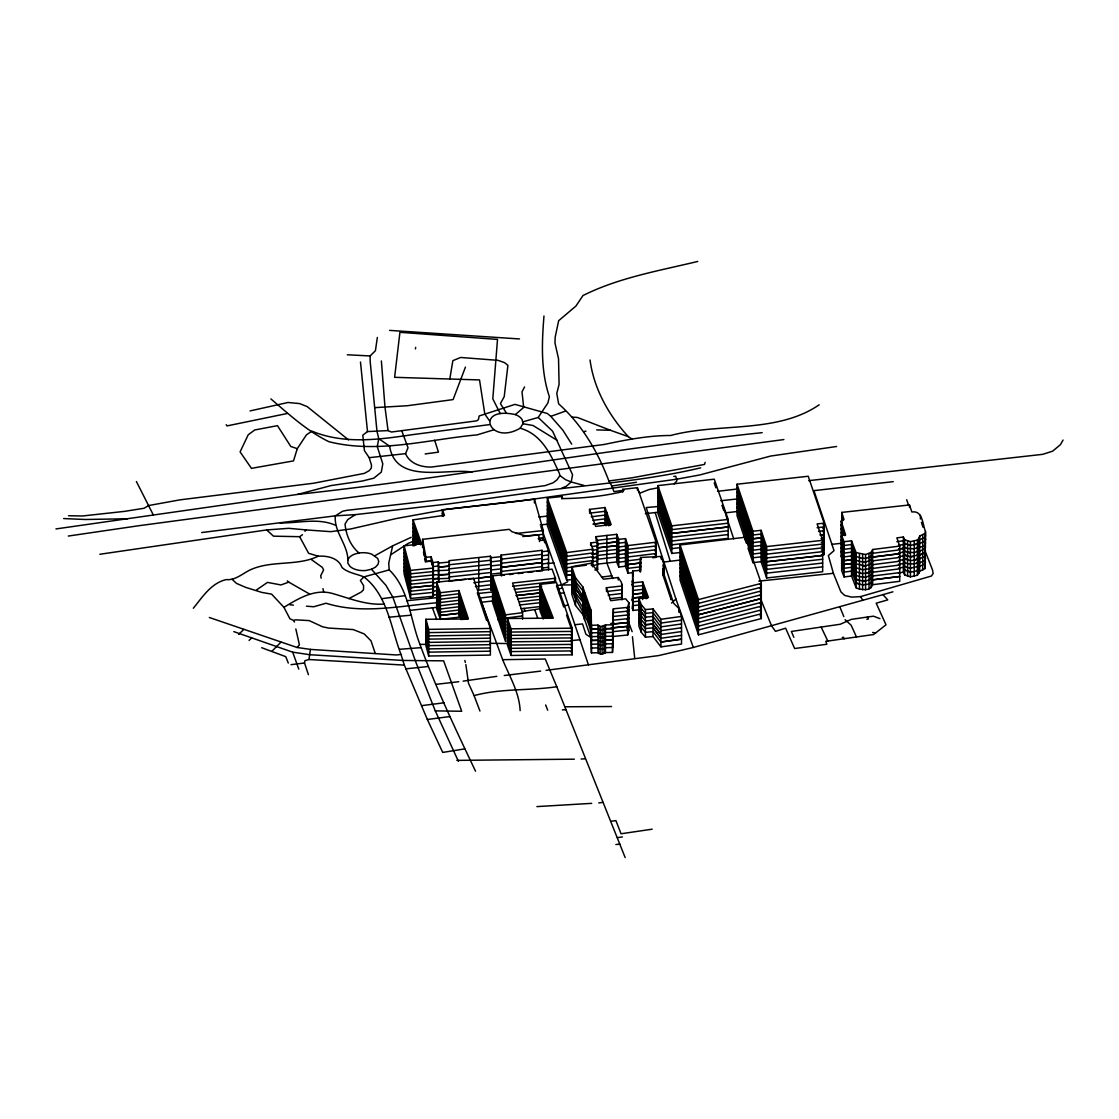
<?xml version="1.0" encoding="UTF-8"?>
<svg xmlns="http://www.w3.org/2000/svg" width="1119" height="1119" viewBox="0 0 1119 1119"><rect width="100%" height="100%" fill="white"/><g stroke="black" fill="none" stroke-linecap="round" stroke-linejoin="round"><path stroke-width="1.5" d="M347.925 559.85L347.883 563.319L350.149 566.536A15.54 8.966 0 0 0 365.857 570.494L371.452 569.249L375.438 567.193L377.97 564.466L378.74 561.402L377.662 558.367L371.578 554.087A15.54 8.966 0 0 0 359.073 553.01L355.129 553.947A15.442 8.91 0 0 0 347.925 559.85C347.463 543.974 333.826 531.777 335.322 515.859L342.61 511.243L346.722 510.348L446.537 499.018L545.107 485.632L553.248 482.723L557.066 479.743L559.948 475.575L559.29 473.225C550.856 454.594 541.708 434.256 520.181 428.213C488.891 446.453 473.813 405.624 515.383 414.589A17.191 9.931 0 0 1 522.167 419.695L522.965 423.723L520.181 428.213M590.874 628.822L591.447 652.895L597.98 652.741L600.847 654.195L605.477 652.573L612.513 652.405L613.366 608.82L627.647 607.393L628.878 602.735L625.647 598.819L610.736 600.693L606.386 587.713L621.996 585.978L621.325 582.146L618.261 577.502L603.379 579.194L591.419 563.137L571.795 566.732L571.795 594.343L575.53 605.449L582.845 614.541L590.874 637.494L591.252 641.187L590.874 609.883L582.845 586.929L575.53 577.838L571.795 566.732M591.252 613.59L591.447 629.074L597.98 628.864L600.847 630.375L605.477 628.696L612.513 628.598L613.366 612.569M613.366 616.359L612.513 632.389L605.477 632.557L602.945 634.109M612.513 636.179L613.366 620.164L627.647 618.723L628.878 614.079L626.724 611.464M591.252 621.129L591.447 640.46L597.98 640.264L600.847 641.774L605.477 640.096L612.513 639.984L613.366 623.954L627.647 622.528M612.513 647.579L613.366 627.745L627.647 626.318L628.878 621.674L626.724 619.059M612.513 652.405L613.366 608.82M663.945 575.809L663.945 564.466L661.133 556.437L640.614 557.472L639.508 570.368L632.655 571.04L632.753 610.47L639.355 609.785M639.788 570.942L640.614 561.206M640.068 571.515L640.614 565.011M640.348 572.033L640.614 568.802M632.753 610.47L632.655 571.04M632.151 584.803L632.711 580.341M632.711 584.146L632.753 590.454L642.67 589.377L646.139 598.833M632.711 587.937L632.753 594.245L642.67 593.224L644.404 597.924M632.711 591.727L632.753 598.036L642.67 597.028M632.151 599.994L632.711 595.532M632.711 599.322L632.753 605.631L639.355 604.903M632.151 608.61L632.711 604.204M442.606 752.178L427.36 719.489L404.351 665.12L400.98 654.405L396.574 654.979L310.439 649.412L308.97 659.511L304.9 660.7L304.536 663.007L308.41 674.687M663.945 564.466L662.896 571.054L671.134 595.867L673.694 603.337L678.785 608.414L681.513 616.429L681.513 644.04L660.951 646.88L653.006 636.529L653.006 608.918L645.425 609.561L641.327 604.75L638.907 598.623L648.447 597.518L642.67 581.838L632.753 582.859L632.151 580.999M663.427 575.362L663.945 572.005L662.826 568.802M415.429 348.932L415.681 347.366M449.81 379.019L452.859 360.654L460.65 357.465L498.011 360.346L504.543 362.64L507.914 365.34L504.221 396.658L500.417 403.581L506.306 412.967M543.974 315.992C541.834 342.75 540.631 370.907 549.387 396.727L547.904 402.924L538.197 417.457L522.965 421.835M377.355 337.448L375.424 350.681L370.123 355.954L370.179 361.451L376.991 431.402L378.795 438.718L377.257 446.579L382.796 463.853L381.313 472.106L373.816 478.177L362.206 481.044L331.126 485.562L297.71 494.402L55.95 528.937M475.519 771.173C455.755 729.546 435.767 687.695 419.975 644.418C410.225 619.968 409.134 588.86 389.188 569.893L388.727 563.193L392.671 545.834L411.191 537.33M627.647 611.184L628.878 606.484M628.878 610.275L627.647 614.988L613.366 616.415M628.878 617.87L627.647 622.57L613.366 624.01M628.878 625.465L627.647 630.165L613.366 631.606M613.366 636.431L627.647 635.005L628.878 630.347L628.878 602.735M841.74 512.404L843.992 519.482L841.194 521.076L845.628 535.022L841.656 535.442L844.034 541.722L851.531 540.813L851.531 576.019L856.105 587.797L859.462 589.14L865.574 589.727L869.029 588.888L871.1 587.587L872.68 584.705L899.746 581.293L899.746 546.1L896.851 537.889L903.369 537.022L903.369 572.229L904.67 574.956L910.418 576.844L917.398 575.236L919.678 571.236L925.021 568.578L925.497 531.581C922.574 524.713 922.895 510.124 911.887 512.012L909.481 504.963L841.74 512.404L841.964 555.43L841.194 556.283L842.187 559.374M925.497 535.33L925.021 537.176L919.678 539.834L917.398 543.82L910.418 545.429L904.67 543.498M898.473 545.261L903.369 544.561L904.67 547.345L907.593 548.506L914.237 548.758L917.398 547.569L919.678 543.568L925.021 540.925L925.497 539.12M925.021 540.967L925.497 539.176M925.021 544.771L925.497 542.925M925.497 546.715L925.021 548.562L919.678 551.219L919.091 553.318M925.497 550.52L925.021 552.366L919.678 555.01L917.398 559.01L914.237 560.199L910.418 560.619L904.67 558.731L903.369 555.947L898.473 556.661M925.497 554.311L925.021 556.157L919.678 558.815L917.398 562.815L914.237 563.99M925.021 559.962L925.497 558.157L925.021 559.906L922.713 561.71M925.497 561.906L925.021 563.752L919.678 566.41M925.021 568.578L925.497 531.581M919.091 573.334L919.091 538.127L919.678 536.029L925.021 533.385M919.678 551.163L917.398 555.22M919.091 564.703L919.678 562.563M919.678 566.354L917.398 570.41L914.237 571.585L910.418 572.005L904.67 570.075M705.152 462.357L704.508 464.441L632.557 477.715L608.876 480.96C597.882 451.782 582.02 424.688 558.633 403.833L556.786 393.454L559.08 384.335L558.535 358.737L554.968 342.973L555.192 337.085L558.661 320.691L575.893 306.102L582.971 295.556C618.765 277.61 659.077 270.784 697.738 261.44M297.262 448.677L293.514 460.888L251.453 468.357L240.095 451.894L248.208 434.787L254.712 429.976L277.47 425.654L290.772 446.453L297.262 448.677L306.48 434.787L311.935 431.151C343.925 444.425 378.712 439.697 411.988 434.718L489.423 424.619M465.434 367.116L453.097 399.595L407.302 405.735L374.893 407.638M819.192 404.798C776.726 433.878 718.44 422.59 670.715 435.487C648.041 435.501 625.997 439.893 604.106 444.481L431.598 467.029C421.485 467.35 409.736 463.728 405.554 453.643L408.015 447.768L401.721 430.675L391.384 432.032L388.069 430.605L367.494 431.57L362.822 435.165L364.402 450.593L369.2 457.671L371.522 465.238L371.298 468.162L369.172 470.707L364.374 473.365L313.628 483.226L179.935 499.857L148.589 505.55L144.071 508.264L124.755 511.341L82.302 515.999L68.553 515.733M524.573 386.95L522 391.818L523.692 407.414L515.383 414.589M871.1 587.587L871.1 552.38L872.68 549.499L899.746 546.1M872.68 553.248L871.1 556.185C866.749 559.472 860.707 558.647 856.105 556.339L851.531 544.547L844.034 545.512L841.656 539.19M871.1 559.976L872.68 557.038L899.746 553.639M856.105 563.934L865.574 565.92L871.1 563.724L872.68 560.843L899.746 557.43M871.1 563.78L872.68 560.885M872.68 564.633L871.1 567.571L869.029 568.872M859.462 572.872L862.623 573.557L869.029 572.676L871.1 571.375L872.68 568.424L899.746 565.025M871.1 575.166L872.68 572.229L899.746 568.816M1063.05 440.061L1060.406 444.691L1052.587 451.195L1042.656 454.342L808.771 480.652M304.969 531.315L305.893 529.902L330.832 531.665L350.667 528.979L396.042 518.587L447.39 509.229L517.971 501.27L676.743 479.198L699.655 474.988L770.655 456.048L836.62 446.495M193.321 608.246C202.413 597.126 211.183 583.083 226.164 579.6C235.2 580.495 242.208 573.865 249.761 570.103C271.274 559.864 297.276 566.508 318.216 556.199C327.363 555.639 338.539 557.835 342.05 567.557C348.191 573.04 356.597 573.781 363.885 576.914C387.789 595.14 390.881 628.277 400.98 654.405M591.447 652.895L591.447 625.283L597.98 625.129L600.847 626.584L605.477 624.962L612.513 624.794M604.694 637.243L605.477 636.291M605.477 647.691L602.945 649.286M903.369 537.022L904.67 539.75L910.418 541.638L917.398 540.029L919.091 538.127M917.398 547.569L919.091 545.666M917.398 551.415L919.678 547.373L922.713 546.464M917.398 566.606L919.091 564.661M917.398 570.354L919.091 568.452M841.194 524.825L844.649 535.665L841.194 524.867L841.964 523.972M841.194 528.672L841.964 527.762M841.964 531.567L841.194 532.462L842.187 535.567M841.964 535.358L841.194 536.267L842.187 539.358M841.194 540.001L841.964 539.162L841.194 540.057L842.187 543.163M841.194 543.862L841.964 542.953M841.964 546.743L841.194 547.653L842.187 550.758M841.964 550.548L841.194 551.457L842.187 554.548M209.323 617.492L297.011 647.467L299.416 644.866L295.822 628.934M674.1 483.898L676.813 480.96L676.743 479.198L675.61 476.19L673.806 476.456M280.925 642.18L271.945 651.216M249.061 640.432L251.677 637.9M238.613 634.403L243.872 629.396M671.512 603.085L675.918 599.029L646.209 507.564L658.252 506.501M232.081 579.292L236.487 583.391L245.62 587.349L261.804 592.413L271.595 594.119L283.932 607.323C297.864 598.875 313.768 589.014 331.014 593.084C348.373 597.84 365.549 605.393 383.971 604.064M546.058 670.365L658.559 655.594L693.332 647.467L882.947 594.651L887.759 599.896L876.191 603.197L886.01 624.808L873.589 634.543L825.78 641.341L826.871 644.264L794.644 648.516L785.622 628.193L775.495 631.34L771.509 625.759L760.654 598.987M922.713 546.52L925.021 544.715M99.829 554.269L266.686 529.93L273.456 536.169L299.64 536.7L302.48 534.7M390.643 554.856L408.351 543.288L412.897 541.47M256.433 590.007L267.483 582.398L280.953 584.943L288.786 582.146L309.543 594.007M700.69 467.826C651.957 479.422 602.092 483.59 552.59 489.674L449.083 503.872L355.38 514.628L347.771 519.566L345.044 524.042C345.981 534.7 350.527 545.988 359.045 552.982M851.531 540.813L856.105 552.59L865.574 554.534L871.1 552.38M871.1 559.92L865.574 562.116L859.462 561.472M871.1 571.319L865.574 573.46M871.1 575.11L865.574 577.306L859.462 576.663L856.105 575.32L851.531 563.542L844.034 564.452M869.029 580.271L872.68 576.019L899.746 572.62M392.671 545.834L374.879 555.723M429.276 598.441L433.375 596.217L433.375 568.06L431.137 561.165L425.933 561.682L422.576 543.358M348.89 598.609L361.143 592.105L363.465 589.853L363.633 585.713L360.402 580.481L363.885 576.914L389.188 569.893M556.786 585.461L561.472 584.985L567.781 581.684M561.78 488.192L566.326 486.261L571.18 481.995L572.564 474.764L552.618 431.235L538.197 417.457M283.932 607.323L289.891 618.737L293.724 620.527L295.416 619.828L309.166 620.597L322.538 626.766L328.413 628.053L353.128 629.549L364.179 633.9L371.004 640.837L375.257 653.426M494.136 429.71L477.058 434.899C428.143 439.319 377.816 454.09 328.832 441.669C307.124 431.067 289.164 414.464 270.882 398.91M522.293 611.534L540.981 608.596M914.237 544.953L917.398 543.778M914.237 552.604L917.398 551.359M898.473 552.856L903.369 552.157L904.67 554.94L910.418 556.828L917.398 555.164M914.237 560.143L917.398 558.954M917.398 566.55L910.418 568.214L907.593 567.431M598.987 637.368L604.694 637.201M602.945 641.649L604.694 640.991M565.347 411.163L550.786 416.352L547.317 413.484L514.992 404.379L479.128 415.974L478.414 419.667L476.694 420.856L401.721 430.675M919.678 554.968L922.713 554.059M919.678 562.605L922.713 561.654M893.242 481.632L813.947 490.64L834.033 550.646L828.368 555.528L833.403 573.32L840.887 591.867L844.677 595.434L851.741 597.126L860.581 596.609L931.442 576.019L933.176 573.46L932.519 569.949L924.993 550.688M882.947 594.651L892.948 591.811M698.452 634.795L698.452 599.588L761.298 583.377L745.184 537.26L680.072 544.967L680.072 580.174L698.452 634.795L761.298 618.583L761.298 583.377M761.298 590.972L760.151 587.685L761.298 590.916L698.452 607.183L680.072 552.506M761.298 594.721L698.452 610.988L680.072 556.297M680.072 560.101L698.452 614.779L761.298 598.511L760.151 595.224M698.452 614.779L761.298 598.567M761.298 609.911L698.452 626.178L680.072 571.487M869.029 568.816L862.623 569.753L856.105 567.725L851.531 555.947L844.034 556.912L841.656 550.576M869.029 580.215L862.623 581.139L856.105 579.18L851.531 567.333L844.034 568.298L841.656 561.976M583.712 431.654L585.978 431.137M287.205 413.498L226.975 425.919L226.22 424.702M250.096 410.911L288.017 402.49L299.682 403.595L307.221 406.631L348.555 439.907M658.755 487.66L649.146 489.507L639.872 493.157L638.208 490.542M872.638 632.445L875.715 632.878M866.777 619.241L868.414 618.961L867.435 617.031L851.265 619.38L840.285 624.248L791.371 631.452L793.861 637.354M464.623 748.905L442.984 752.388M297.71 494.402C453.041 477.659 606.778 448.943 762.193 432.661M465.854 664.574L468.511 683.303L474.092 695.612C501.312 688.199 529.301 690.857 556.8 686.73L625.157 857.56M68.287 536.057L138.742 525.734L783.887 439.557M842.257 637.494L843.558 637.298L844.146 638.809M608.876 480.96L611.813 485.996L636.487 482.275M622.765 491.814L622.765 489.325L637.41 487.674L656.112 542.197L656.112 557.332L652.797 557.78M652.167 829.193L621.045 833.767L615.912 820.619L610.876 821.29M496.808 676.338L463.126 681.149M413.051 545.862L413.051 519.859L444.495 515.327L442.355 509.76L534.392 499.2L543.288 530.56L543.288 540.645M590.678 545.485L590.678 542.981L597.616 541.988L596.077 536.672L616.695 534.322L618.751 539.386L618.751 566.997L625.479 566.228L627.941 573.18L632.92 572.592M592.063 546.576L597.616 545.722M592.063 550.38L597.616 549.527L596.847 546.869M592.063 554.115L597.616 553.318L596.847 550.66M592.063 554.171L597.616 553.373M597.616 557.122L592.063 557.919L597.616 557.164L596.847 554.464M592.063 561.766L597.616 560.913L596.847 558.255M592.063 565.571L597.616 564.703L596.847 562.06M594.846 569.991L597.616 569.585L597.616 541.988M867.435 617.031L873.421 616.177L879.996 618.653M624.15 490.164L613.939 491.619L611.813 485.996M563.444 605.813L568.27 605.127L588.426 664.826M427.36 719.489L449.852 716.566M617.408 837.627L622.416 836.928M653.006 608.918L660.951 619.269L681.513 616.429M681.513 620.178L660.951 623.073L653.006 612.652L645.425 613.366L641.327 608.484L638.907 602.372M681.513 623.968L660.951 626.864L653.006 616.457L645.425 617.156L641.327 612.345L638.907 606.162M681.513 627.773L660.951 630.668L653.006 620.248L645.425 620.961L641.327 616.079L638.907 609.967M681.513 631.564L660.951 634.459L653.006 624.094L645.425 624.696L641.327 619.884M638.907 617.562L641.327 623.731L645.425 628.542L653.006 627.843L660.951 638.264L681.513 635.368M660.951 641.998L681.513 639.159L660.951 642.054L653.006 631.648L645.425 632.347L641.327 627.479L638.907 621.353M425.164 453.936L438.452 452.146L434.676 440.299M548.548 554.996L542.491 555.737L542.016 554.367L500.99 559.22L501.508 560.661L491.087 561.822L490.584 560.269L448.999 564.773L449.446 566.13L438.928 567.137L438.438 565.906L433.025 566.69L431.137 560.857L425.933 561.43L425.933 557.332L431.137 556.828L433.025 562.605L438.438 561.864L438.928 582.09M433.025 570.788L449.446 570.158L448.999 568.816M433.025 574.886L449.446 574.313L448.999 572.9L478.75 569.907M438.438 578.173L433.025 578.915L449.446 578.341L448.999 576.998L490.584 572.55L491.087 574.103L501.508 572.928L500.99 571.431M433.025 583.069L438.438 582.272L438.438 561.864M433.025 587.153L437.095 586.552M433.025 591.252L437.095 590.636M433.025 562.605L433.025 595.098L437.095 594.539M598.777 802.924L602.903 802.365M664.14 562.004L680.646 560.004M896.851 541.68L903.369 540.757L904.67 543.554M903.369 548.408L898.473 549.065L903.369 548.352L904.67 551.149L907.593 552.296L914.237 552.548M898.473 560.451L903.369 559.752L904.67 562.535L907.593 563.696L914.237 563.934M898.473 564.256L903.369 563.542L904.67 566.326L907.593 567.487M898.473 568.046L903.369 567.347L904.67 570.13M898.473 572.872L903.369 572.229M381.873 598.679L404.756 595.7M601.49 577.11L611.757 575.767L612.82 578.565M458.748 681.709L436.158 684.338M622.765 489.325L623.297 491.493C603.603 496.249 583.111 498.361 562.857 498.57L561.85 496.5L547.373 498.039L566.704 552.576L592.846 549.191L592.846 566.885M566.704 556.311L547.373 501.788L566.704 556.367L592.846 552.94M592.846 556.73L566.704 560.157L547.373 505.578M592.846 560.535L566.704 563.962L547.373 509.383M586.314 565.179L566.704 567.753L547.373 513.173M571.613 570.872L566.704 571.557L547.373 516.978M566.704 575.292L571.613 574.662L566.704 575.348L547.373 520.769M547.373 498.039L547.373 525.65L566.704 580.174L571.613 579.544M201.672 532.546L335.322 515.859L355.38 514.628M512.558 586.286L555.486 581.432L555.486 578.243L552.059 569.137L492.584 575.865L505.508 614.863L522.573 612.68L522.573 619.143M492.584 579.069L505.508 618.122L522.573 615.884M872.68 553.304L899.746 549.835M872.68 557.094L899.746 553.681M872.68 564.689L899.746 561.22M872.68 579.88L899.746 576.467L872.68 579.824L871.1 582.761L869.029 584.062L862.623 584.943L856.105 582.971L851.531 571.138L844.034 572.103L841.656 565.766M610.736 623.479L614.051 623.003M610.736 628.305L614.051 627.885M421.737 705.627L444.299 702.774M291.024 664.658L304.536 663.007M449.446 581.097L448.999 560.689L490.584 556.241L491.087 590.231L490.584 556.241M478.75 569.949L490.584 568.452L491.087 569.949L501.508 568.844M491.087 578.187L490.584 576.635L468.833 579.138M478.75 578.131L490.584 576.691M490.584 588.734L478.75 590.175L478.75 557.682M504.277 675.512L540.659 671.106M369.2 457.671L405.554 453.643M572.061 584.915L561.472 584.985L540.813 526.503M851.531 559.794L844.034 560.703L841.656 554.437L844.034 560.647L851.531 559.738L856.105 571.585L859.462 572.928M851.531 563.598L844.034 564.508L841.656 558.171M841.656 535.442L841.656 570.648L844.034 576.928L851.531 576.019M589.531 509.383L605.015 507.536L611.142 524.559L595.672 526.406L589.531 509.383L589.531 511.887M589.531 513.187L605.015 511.285L606.652 515.929M591.252 516.782L605.015 515.076L608.904 525.93M645.327 513.677L658.615 512.18M592.972 520.363L605.015 518.88L606.652 523.524L606.652 512.124M605.015 522.727L592.972 524.168L605.015 522.671L606.106 525.79M618.751 539.386L625.479 538.617L627.941 545.568L656.112 542.197M656.112 545.946L627.941 549.373L625.479 542.365L618.751 543.177L616.695 538.057L597.616 540.295M641.201 559.122L627.941 560.759L625.479 553.751L618.751 554.576L616.695 549.457L597.616 551.681M627.941 564.508L641.201 562.913L627.941 564.563L625.479 557.556L618.751 558.367L616.695 553.248L597.616 555.486M641.201 566.718L627.941 568.354L625.479 561.346L618.751 562.172L616.695 557.052L606.876 558.199M492.724 596.525L479.953 598.036L502.655 659.678C509.439 676.282 519.3 692.339 520.139 710.607M557.849 588.776L562.563 588.216L568.27 605.127M717.461 491.325L738.134 488.905M433.025 595.098L433.375 596.217L410.589 598.497L404.127 573.991L404.127 545.834L422.576 543.652M548.548 570.019L548.548 550.968L544.603 539.973L540.057 540.505L538.421 534.882L525.524 536.001L511.956 531.721L509.173 529.343L422.576 539.316L422.576 547.443M504.403 575.124L500.99 575.586L500.99 555.122L542.016 550.324L542.491 570.704M500.99 563.305L542.016 558.451L542.491 559.836L548.548 559.094M501.508 568.9L500.99 567.347L542.016 562.549L542.491 563.92L548.548 563.179M500.99 567.403L542.016 562.605M500.99 571.487L542.016 566.634L542.491 568.018L548.548 567.277M509.537 574.579L512.95 574.131M518.083 573.585L523.216 572.928M528.336 572.382L533.469 571.725M536.882 571.333L542.016 570.732L542.016 550.324M597.616 544.086L616.695 541.862L618.751 546.981L625.479 546.156L627.941 553.164L656.112 549.737L654.979 546.436M597.616 547.834L616.695 545.652L618.751 550.772L625.479 550.016M597.616 547.89L616.695 545.708M597.616 559.276L606.876 558.143M597.616 564.102L616.695 561.934L618.751 566.997M436.69 582.216L440.382 592.706L458.972 590.552L468.427 618.975L425.961 619.269L425.961 645.901L428.703 656L490.374 655.091L490.374 628.444L473.533 578.271L436.69 582.216L436.69 608.848L440.382 619.339L458.972 617.184L458.972 590.552M458.972 600.316L465.266 619.269L458.972 600.26L440.382 602.47L436.69 591.923M436.69 604.945L440.382 615.492L458.972 613.268L461.07 619.646M440.382 615.492L458.972 613.324M680.338 552.478L671.792 553.457L657.888 513.229L657.888 485.618L714.258 479.184L728.161 519.412L728.161 538.337L671.792 544.827L657.888 504.543M737.155 511.509L725.154 512.88L722.454 505.284M657.888 485.618L671.792 525.846L728.161 519.412M728.161 523.16L671.792 529.637L657.888 489.367M671.792 533.385L728.161 526.951L671.792 533.441L657.888 493.157M728.161 530.742L671.792 537.232L657.888 496.948M728.161 534.546L671.792 541.037L657.888 500.752M618.751 550.716L625.479 549.961L627.941 556.968L656.112 553.541L654.979 550.226M680.338 547.597L671.792 548.632L657.888 508.348M409.904 610.401L437.501 607.253M481.506 602.246L493.647 600.861M559.346 593.392L564.13 592.846M746.359 543.177L737.029 515.635L737.029 484.219L808.226 476.246L824.116 523.146L824.116 554.562L821.318 554.87M606.876 543.009L616.695 541.918M542.491 551.653L548.548 550.968M737.029 484.219L752.947 531.231L761.116 530.308L766.627 546.576L766.627 577.977L822.661 571.711L822.661 540.309L817.108 523.93L824.116 523.146M752.947 534.966L737.029 487.968L752.947 535.022L761.116 534.057L766.627 550.38L822.661 544.044M752.947 538.771L761.116 537.847L766.627 554.171L822.661 547.848M761.116 537.903L752.947 538.812L737.029 491.759M766.627 546.576L822.661 540.309M831.613 544.38L841.852 543.233M555.486 578.243L512.558 583.027L522.573 612.68M822.661 551.639L766.627 557.961L761.116 541.652L752.947 542.617L737.029 495.563M514.278 589.349L541.75 586.23M748.01 548.044L752.947 562.633L761.116 561.71L766.627 577.977M766.627 561.71L822.661 555.444L766.627 561.766L761.116 545.443L752.947 546.408L737.029 499.354M515.999 592.413L541.75 589.475M822.661 559.234L766.627 565.557L761.116 549.233L752.947 550.212L737.029 503.158M822.661 563.039L766.627 569.361L761.116 553.038L752.947 554.003L737.029 506.949M517.719 598.721L541.75 595.993M822.661 566.829L766.627 573.152L761.116 556.828L752.947 557.808L737.029 510.754M519.426 601.784L541.75 599.238M519.426 605.043L541.75 602.498M521.146 608.708L541.75 606.4M817.108 527.72L824.116 526.895M818.507 531.371L824.116 530.686L823.024 527.455L824.116 530.742M819.919 535.008L824.116 534.49L823.024 531.245M821.318 538.589L824.116 538.281L823.024 535.05M821.318 538.645L824.116 538.337M821.318 542.449L824.116 542.086M821.318 546.24L824.116 545.876L823.024 542.645M821.318 550.044L824.116 549.667L823.024 546.436M910.418 556.772L914.237 556.339M606.386 591.503L621.996 589.727L621.912 587.741M608.121 595.112L621.996 593.518L621.912 591.545M609.855 598.721L621.996 597.322M538.854 517.02L547.485 516.069M720.832 500.725L738.078 498.864M540.057 584.356L556.479 582.565L572.187 628.193L572.187 654.825L511.061 655.44L507.425 645.131L507.425 618.485L553.276 618.15L540.057 584.356L540.057 610.988L543.205 619.031M437.095 602.749C400.448 605.827 362.01 614.597 326.063 603.225L313.726 606.75L306.41 606.19M515.999 533.483L543.288 530.56M522.825 536.547L543.288 534.295M491.087 557.738L501.508 556.619L501.508 575.684M758.822 581.125L833.403 573.32M405.875 668.84L428.017 666.518M574.9 624.724L582.509 623.926L585.922 634.291L590.874 637.494L590.874 609.883M547.373 563.584L553.989 562.913M406.617 600.749L436.2 597.728M477.771 593.504L493.367 591.909M632.753 594.189L642.67 593.168M632.753 597.994L642.67 596.973M639.355 601.099L632.753 601.84L632.151 599.938M404.127 545.834L410.589 570.354L433.375 568.06M448.999 568.872L490.584 564.368L491.087 565.92L501.508 564.745L500.99 563.249M433.375 574.956L410.589 577.292L404.127 552.716M448.999 581.139L465.532 579.418M404.127 563.137L410.589 587.713L433.375 585.363L433.025 584.244M410.589 587.713L433.375 585.419M473.785 582.733L490.584 580.733L491.087 582.286M433.025 587.727L433.375 588.832L410.589 591.182L404.127 566.606M475.449 586.65L490.584 584.817L491.087 586.37M613.366 612.611L627.647 611.128M613.366 627.801L627.647 626.374M570.55 640.669L579.964 639.76M438.928 563.039L449.446 562.032M438.928 567.081L449.446 566.074M438.928 575.264L449.446 574.257M540.225 524.895L548.925 524.07M389.02 617.212L411.358 615.156M615.856 844.523L619.884 844.146M645.425 624.752L653.006 624.094L660.951 634.403M638.907 598.623L638.907 626.234L641.327 632.361L645.425 637.173L653.006 636.529M399.637 649.3L420.926 647.649M266.686 529.93L288.674 528.322L305.893 529.902M562.353 709.88L566.298 709.614M581.125 759.032L585.321 758.78M536.896 806.603L591.685 803.358M280.114 522.909C298.451 523.356 318.09 517.468 335.588 525.315M597.98 632.725L602.945 634.053M600.847 637.914L602.945 637.844M602.945 649.244L598.987 648.754M605.477 628.696L612.513 628.542M591.447 629.074L597.98 628.92M591.447 632.878L597.98 632.669L600.847 634.123M591.447 636.669L597.98 636.459L598.987 637.424M605.477 636.347L612.513 636.138M605.477 640.096L612.513 639.928M591.447 640.46L597.98 640.32M591.447 644.264L597.98 644.054L600.847 645.565L605.477 643.887L612.513 643.733M591.447 648.055L597.98 647.859L598.987 648.81M605.477 647.733L612.513 647.523M127.44 518.768L85.296 519.496L63.657 518.559M425.961 619.269L428.703 629.368L490.374 628.444M490.374 631.648L428.703 632.613L425.961 622.472M490.374 634.907L428.703 635.872L425.961 625.787L428.703 635.816M490.374 638.166L428.703 639.131L425.961 628.976M490.374 641.411L428.703 642.376L425.961 632.235M490.374 644.67L428.703 645.635L425.961 635.55L428.703 645.579M490.374 647.929L428.703 648.894L425.961 638.753M490.374 651.174L428.703 652.139L425.961 641.998M574.341 759.172L456.832 760.388M862.623 565.906L865.574 565.864M862.623 581.097L865.574 581.055M507.425 618.485L511.061 628.808L572.187 628.193M511.061 631.997L507.425 621.688L511.061 632.053L572.187 631.396L566.578 615.1M572.187 637.9L511.061 638.571L507.425 628.207M419.975 644.418L425.905 644.348M572.187 647.663L511.061 648.335L507.425 637.97M611.547 706.537L565.249 706.774M472.022 472.064C447.152 467.98 395.692 484.961 389.622 446.173L378.795 438.718M502.655 659.678L545.289 659.049L556.8 686.73M489.828 643.299L506.585 643.537M371.452 569.249L385.873 585.237L392.881 597.238L415.345 660.881L435.291 710.873L461.699 711.264L443.642 660.839L402.924 660.448L309.767 654.713L292.688 652.167L233.801 631.62M596.707 429.906L610.428 430.283L628.332 436.648L631.787 438.914M347.324 354.779L370.123 355.954M308.97 659.511L404.351 665.12M519.482 338.945L389.58 330.385M571.907 417.093L577.39 417.457L610.428 430.283M290.017 604.819L293.416 605.127M297.011 647.467L310.439 649.412M522.965 423.723L533.092 425.528L557.08 440.299M318.216 556.199L308.634 553.318L299.64 536.7M907.593 552.24L910.418 552.968M907.593 571.236L910.418 571.963M584.006 485.436L571.18 481.995L565.473 479.645L559.948 475.575M261.678 647.719L285.765 656.657L288.282 663.077M904.67 554.94L907.593 556.101M904.67 558.689L907.593 559.836M859.462 561.528L856.105 560.143L851.531 548.352L844.034 549.317L841.656 542.981M856.105 579.124L859.462 580.467M856.105 582.915L859.462 584.258M311.404 559.584L322.23 567.319L323.629 569.977L320.719 575.642L321.139 578.187M287.303 580.901L288.786 582.146M845.083 619.674L851.139 625.213L856.525 637.103M550.786 416.352L562.773 430.06L571.725 444.173M628.332 436.648C608.904 415.625 593.797 388.643 590.035 359.982M489.465 420.744L484.821 414.1L479.519 379.928L394.615 377.313L399.931 332.301L497.507 339.421L492.808 398.812L500.193 413.568M641.327 612.289L645.425 617.101M626.724 607.659L628.878 610.331M626.724 622.849L628.878 625.521M626.724 627.731L628.878 630.347M575.53 581.586L582.845 590.72M590.874 617.478C588.454 600.805 576.495 589.601 571.795 574.271M582.845 598.259L575.53 589.181L571.795 578.117C577.04 594.301 590.133 606.89 591.252 624.975M575.53 592.972L582.845 602.12M653.006 627.843L660.951 638.208M860.581 596.609L862.861 600.371M632.655 574.788L633.256 575.991L633.256 572.201M136.392 481.52L153.289 514.88M293.724 620.527L294.465 622.01M458.412 761.298L435.291 710.873M821.164 627.074L827.808 641.061M524.028 608.372L525.203 611.184M839.796 606.778L843.838 616.625M638.907 613.758L641.327 619.94M292.688 652.167L298.787 669.134M540.057 587.559L552.017 618.192M540.057 590.818L550.758 618.234M540.057 594.063L549.499 618.261M540.057 597.322L548.24 618.303M540.057 600.581L546.981 618.331M540.057 603.826L545.722 618.373M540.057 607.085L544.463 618.401M856.105 563.99L851.531 552.143L844.034 553.108L841.656 546.785M545.652 704.97L547.695 710.215M474.092 695.612L479.953 711.041M442.355 513.495L443.432 516.335M611.757 575.767L606.876 563.025L606.876 535.414M555.486 581.432L554.339 578.411L555.486 581.488M432.424 607.827L436.732 619.492M628.081 620.793L632.137 631.676M693.332 647.467L675.918 599.029M647.286 598.175L642.67 585.573L632.753 586.65L632.151 584.747M584.468 603.659L590.874 621.227M584.468 607.463L590.874 625.073L591.252 628.766M590.874 628.878C588.454 612.191 576.495 600.987 571.795 585.657M606.652 515.873L610.023 525.245M542.016 554.423L542.491 555.737M413.051 519.859L421.695 544.254M413.051 523.608L420.534 544.799M413.051 527.399L418.814 543.722M413.051 531.203L417.667 544.268M413.051 534.994L416.506 544.813M413.051 538.798L415.359 545.345M413.051 542.589L414.212 545.89M507.425 624.948L511.061 635.312L572.187 634.641L571.068 631.382M507.425 631.452L511.061 641.816L572.187 641.159L571.068 637.9M507.425 634.711L511.061 645.076L572.187 644.404L571.068 641.145M507.425 641.215L511.061 651.58L572.187 650.922L571.068 647.663M500.99 555.122L501.508 556.619M500.99 559.22L501.508 560.717M436.69 585.419L440.382 595.965L458.972 593.741L467.378 619.073M436.69 588.678L440.382 599.224L458.972 597L466.315 619.171M436.69 595.182L440.382 605.729L458.972 603.505L464.217 619.366M436.69 598.441L440.382 608.988L458.972 606.764L463.168 619.45M436.69 601.686L440.382 612.233L458.972 610.023L462.119 619.548M760.151 583.824L761.298 587.181L698.452 603.393L680.072 548.702M760.151 591.419L761.298 594.776M760.151 599.015L761.298 602.372L698.452 618.583L680.072 563.892M760.151 602.819L761.298 606.162L698.452 622.374L680.072 567.697M760.151 606.61L761.298 609.953M760.151 610.414L761.298 613.758L698.452 629.969L680.072 575.292M760.151 615.296L761.298 618.583M662.826 564.997L663.945 568.27L662.896 574.858L671.134 599.672M662.826 572.592L663.945 575.865M590.678 542.981L592.846 549.191M534.868 610.051L537.666 618.08M906.67 499.731L908.32 504.487M714.258 482.932L715.922 487.814M722.049 505.452L723.713 510.334M654.979 542.631L656.112 546.002M654.979 554.031L656.112 557.388M556.479 585.769L563.766 607.002M571.068 634.641L572.187 637.956M571.068 644.404L572.187 647.719M571.068 651.566L572.187 654.825M498.151 596.511L505.508 618.066M498.151 599.77L505.508 621.367M505.508 624.626L492.584 585.573M505.508 627.885L492.584 588.832M505.508 631.13L492.584 592.091M505.508 634.389L492.584 595.336M498.151 616.037L505.508 637.648M492.584 575.865L492.584 602.498L505.508 641.495L505.508 614.863M823.024 523.65L824.116 526.951M823.024 538.84L824.116 542.128M823.024 551.317L824.116 554.562M490.584 568.508L491.087 570.005M680.072 544.967L698.452 599.588M571.795 570.466L575.53 581.642M571.795 581.866L575.53 593.028M571.795 589.461C576.956 605.687 590.161 618.247 591.252 636.361M561.472 584.985L562.563 588.216M477.337 592.804L486.569 620.374M464.861 660.448L465.336 662.434M725.685 514.502L733.7 538.812M492.584 582.328L498.151 599.826M492.584 598.595L498.151 616.093M841.74 516.153L843.097 520.447M841.194 528.616L843.166 534.868M841.194 543.806L842.187 546.953M921.427 522.293L922.951 527.175M655.188 512.6L670.239 561.178M433.025 570.368L433.375 571.529L410.589 573.823L404.127 549.247M433.025 573.837L433.375 574.998M433.375 578.481L433.025 577.362L433.375 578.425L410.589 580.761L404.127 556.199M433.025 580.775L433.375 581.95L410.589 584.244L404.127 559.668M433.025 587.769L433.375 588.888M433.025 591.196L433.375 592.357L410.589 594.651L404.127 570.075M582.845 590.664L590.874 613.688L591.252 617.38M582.845 594.525L584.468 599.924M582.845 602.064L584.468 607.519M596.847 543.079L597.616 545.778M596.847 566.941L597.616 569.585M322.971 588.636L323.643 591.909M422.576 539.316L425.933 557.332M423.486 551.989L424.101 555.695M424.716 558.549L425.332 561.878M388.069 430.605L385.006 407.386L381.369 360.975M632.459 636.725L634.725 658.392M360.486 362.038L367.494 431.57M590.874 617.422L591.252 621.171M621.912 595.336L621.996 597.364M922.713 535.12L922.713 570.326M920.405 515.299L920.405 519.034M919.678 536.029L919.678 571.236M917.398 540.029L917.398 575.236M914.237 541.218L914.237 576.411M910.418 541.638L910.418 576.844M909.481 504.963L909.481 507.453M907.593 540.911L907.593 576.117M904.67 539.75L904.67 574.956M872.68 549.499L872.68 584.705M869.029 553.681L869.029 588.888M865.574 554.534L865.574 589.727M862.623 554.562L862.623 589.769M859.462 553.933L859.462 589.14M856.105 552.59L856.105 587.797M844.034 541.722L844.034 576.928M841.194 521.076L841.194 556.283M761.116 530.308L761.116 561.71M752.947 531.231L752.947 562.633M745.184 537.26L745.184 539.764M678.785 608.414L678.785 612.149M671.792 525.846L671.792 553.457M671.134 595.867L671.134 599.616M661.133 556.437L661.133 558.927M660.951 619.269L660.951 646.88M645.425 609.561L645.425 637.173M642.67 581.838L642.67 599.518M641.327 604.75L641.327 632.361M640.614 557.472L640.614 571.361M637.41 487.674L637.41 490.178M627.941 545.568L627.941 573.18M627.647 607.393L627.647 635.005M625.479 538.617L625.479 566.228M621.912 583.992L621.996 599.868M618.261 577.502L618.261 580.006M616.695 534.322L616.695 561.934M606.386 587.713L606.386 590.203M605.477 624.962L605.477 652.573M605.015 507.536L605.015 525.231M604.694 625.857L604.694 653.468M602.945 626.514L602.945 654.125M600.847 626.584L600.847 654.195M598.987 626.025L598.987 653.636M597.98 625.129L597.98 652.741M596.077 536.672L596.077 540.421M591.419 563.137L591.419 565.641M584.468 592.329L584.468 619.94M582.845 586.929L582.845 614.541M575.53 577.838L575.53 605.449M566.704 552.576L566.704 580.174M561.85 496.5L561.85 498.99M544.603 539.973L544.603 542.673M539.484 538.84L539.484 541.54M534.392 499.2L534.392 502.935M511.061 628.808L511.061 655.44M498.151 593.308L498.151 619.94M442.355 509.76L442.355 516.055M440.382 592.706L440.382 619.339M431.137 556.828L431.137 560.857M428.703 629.368L428.703 656M410.589 570.354L410.589 598.497M541.75 592.734L515.999 595.616L541.75 592.79M543.288 538.099L538.169 538.645L543.288 538.155"/></g></svg>
